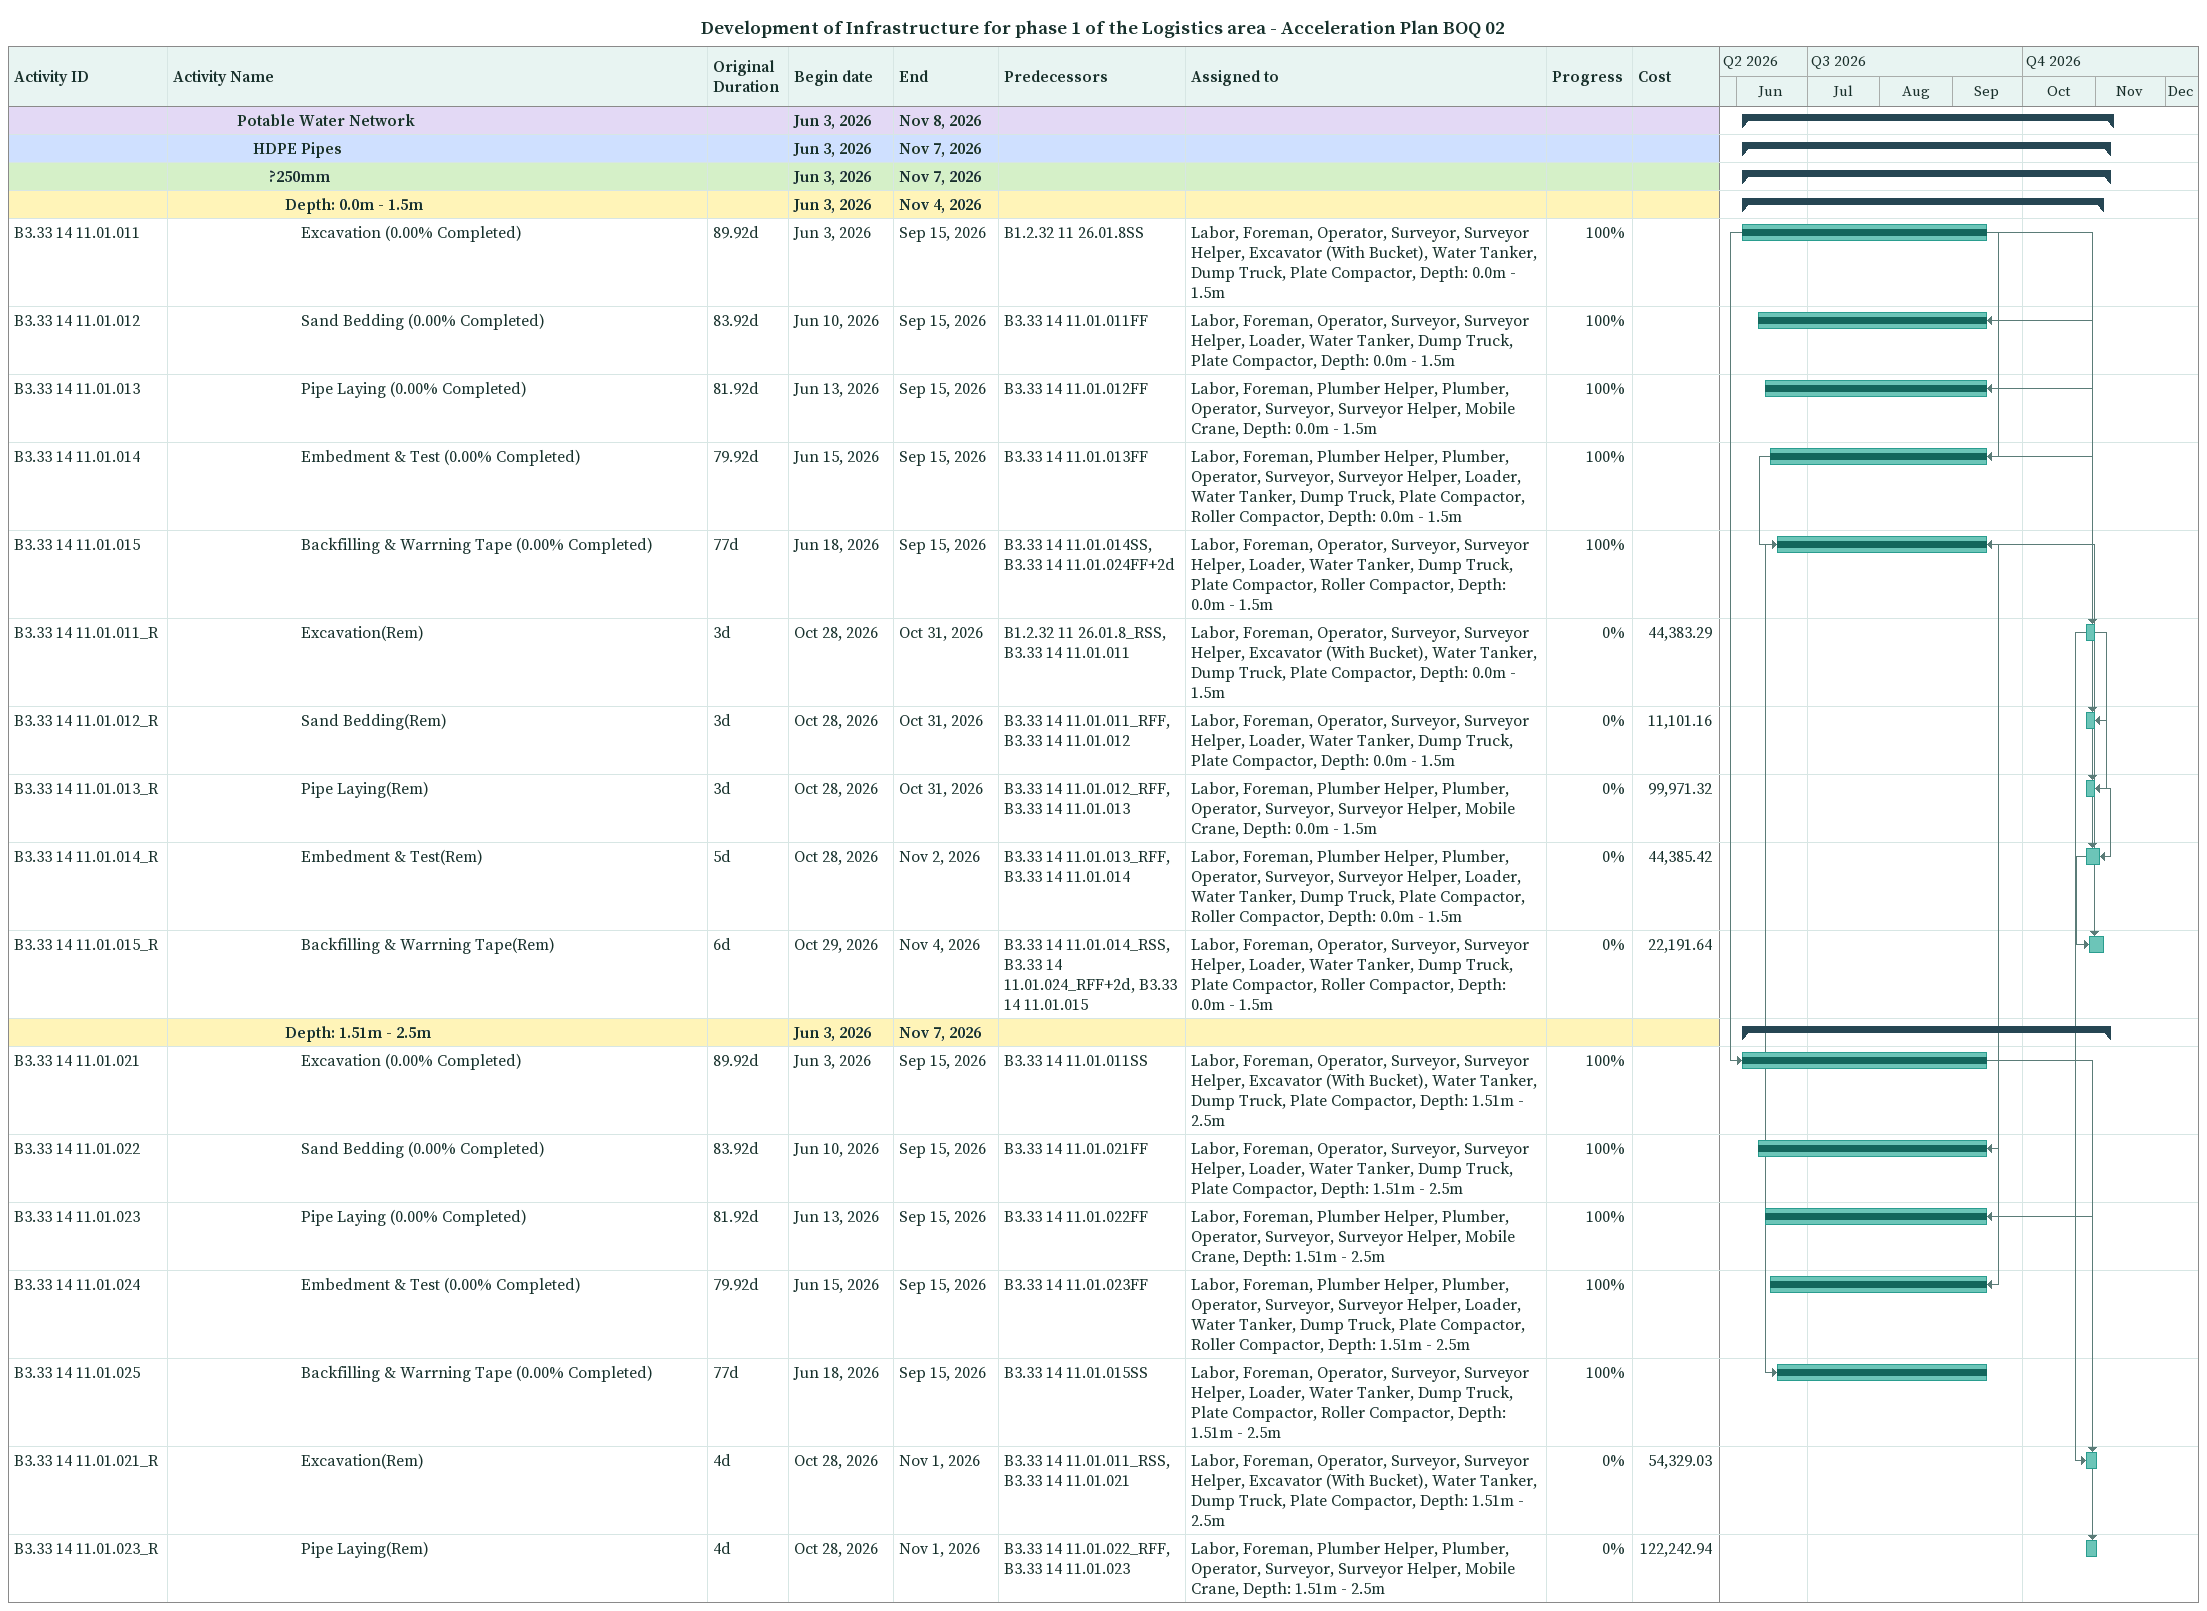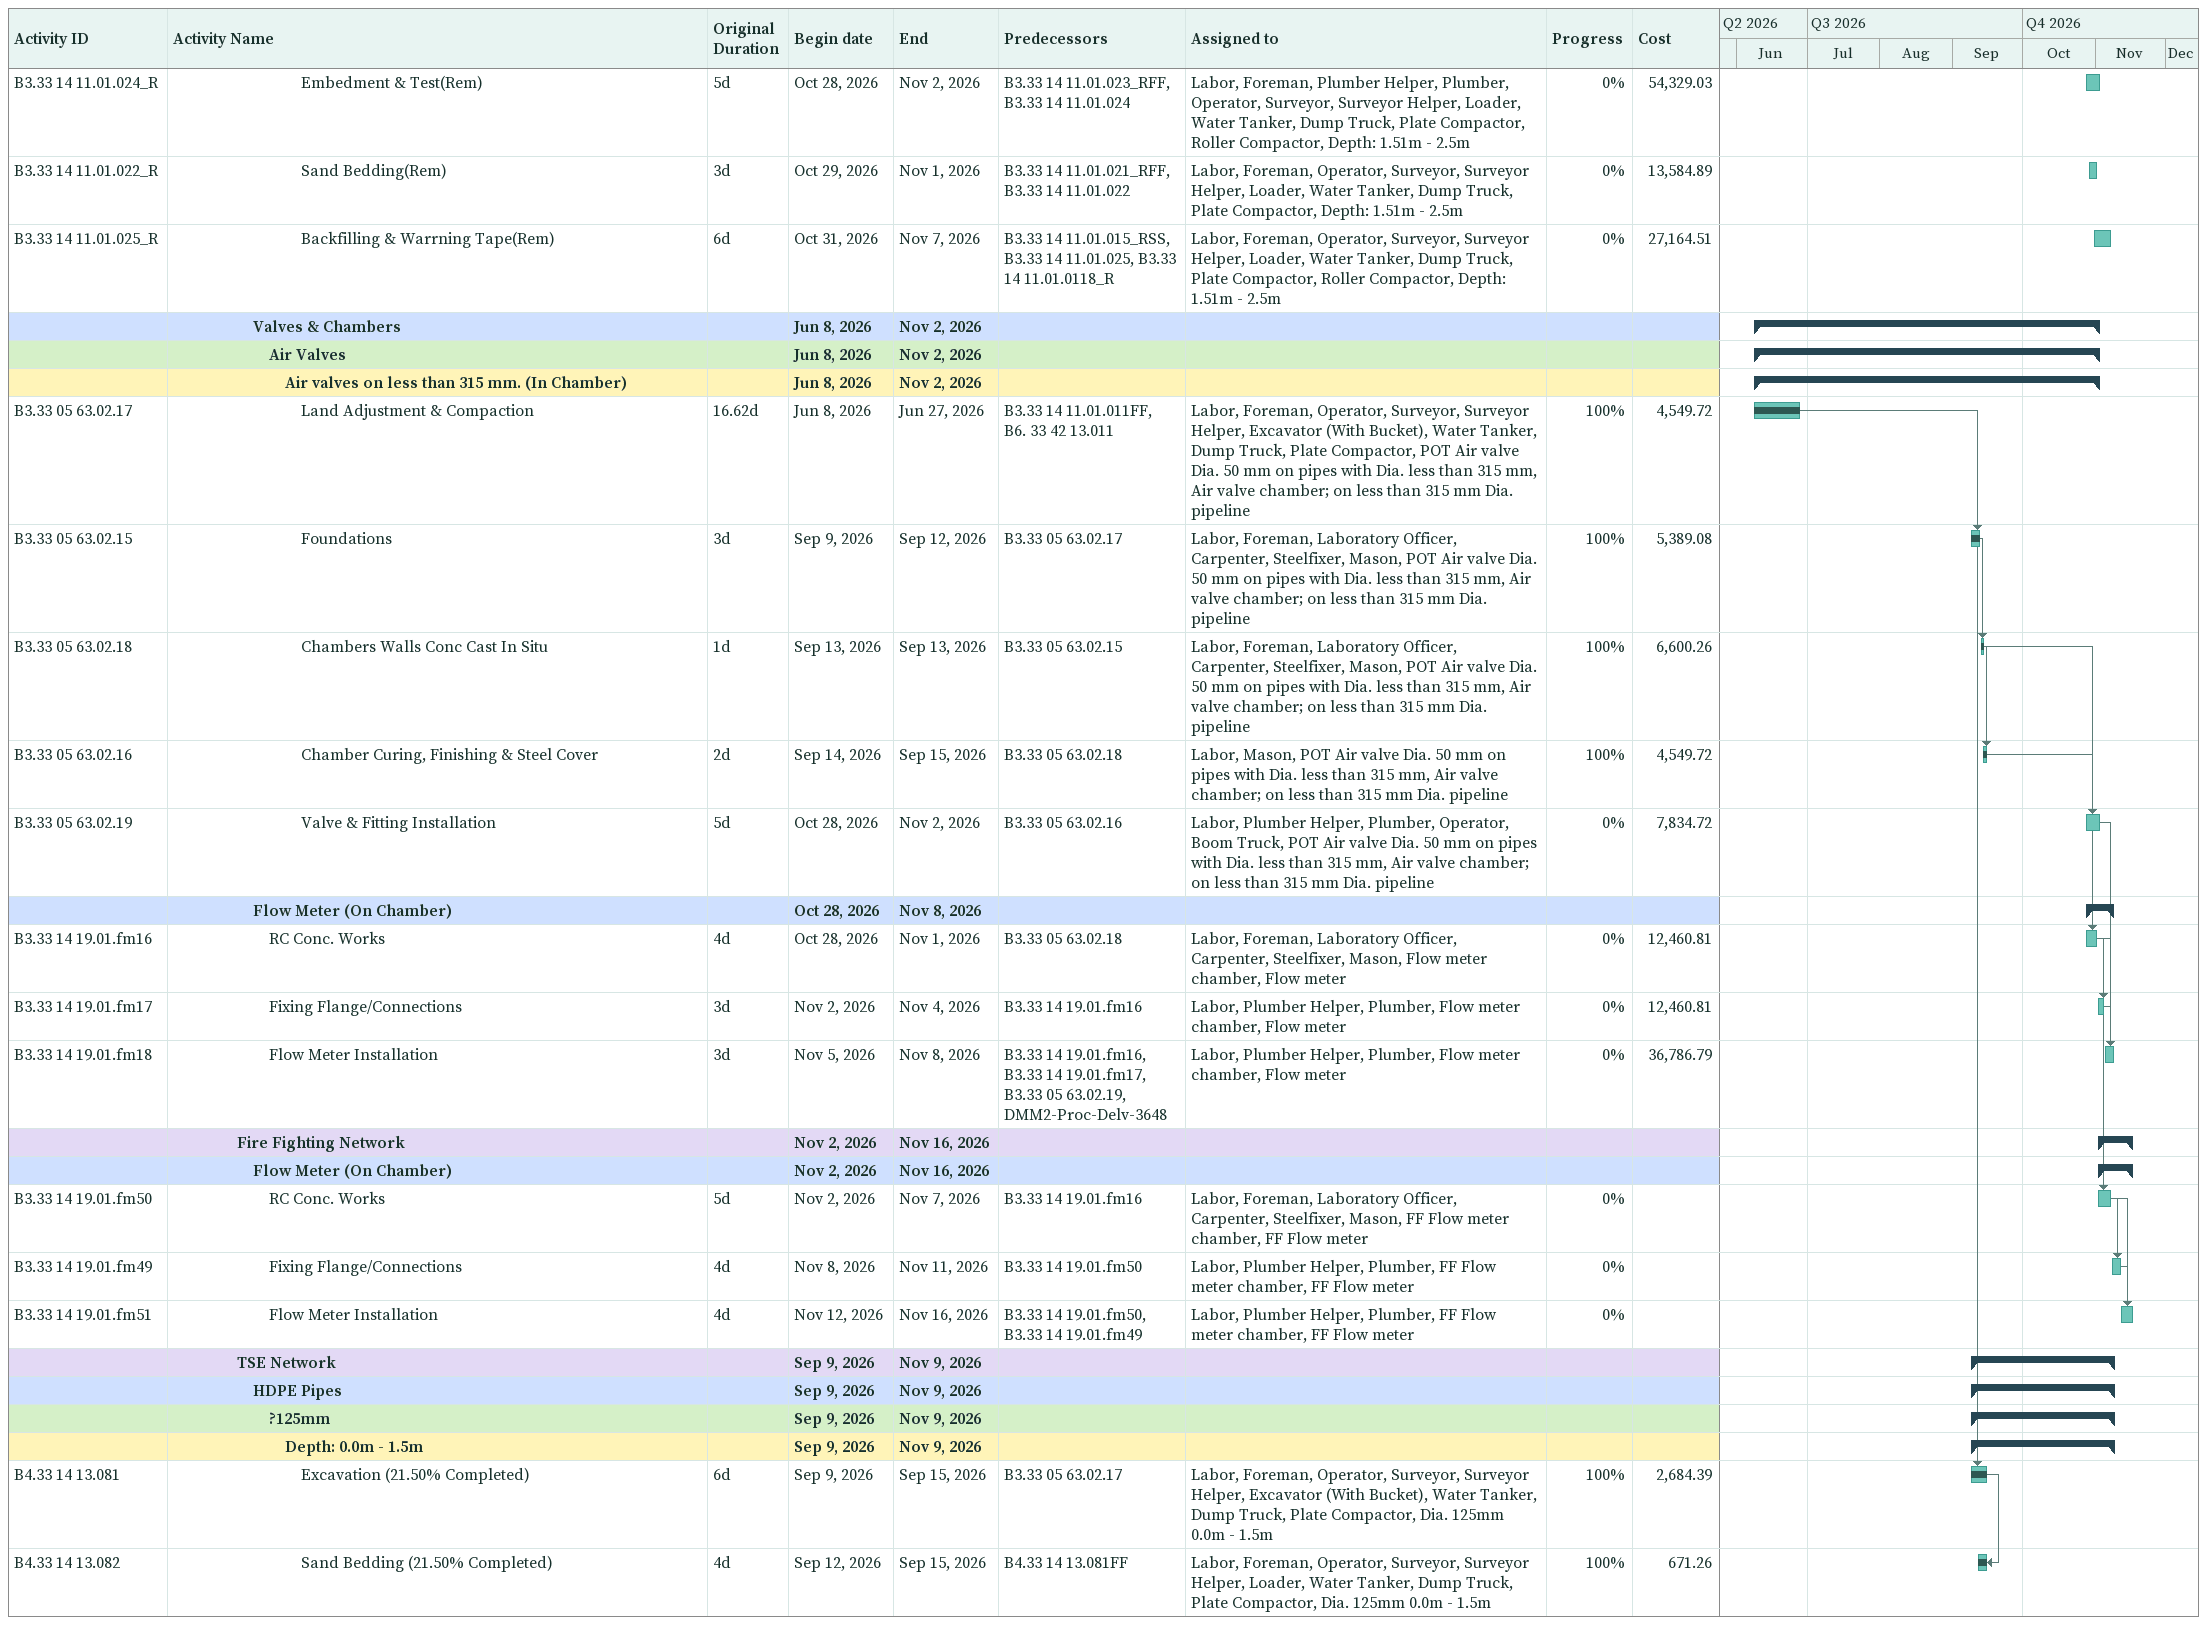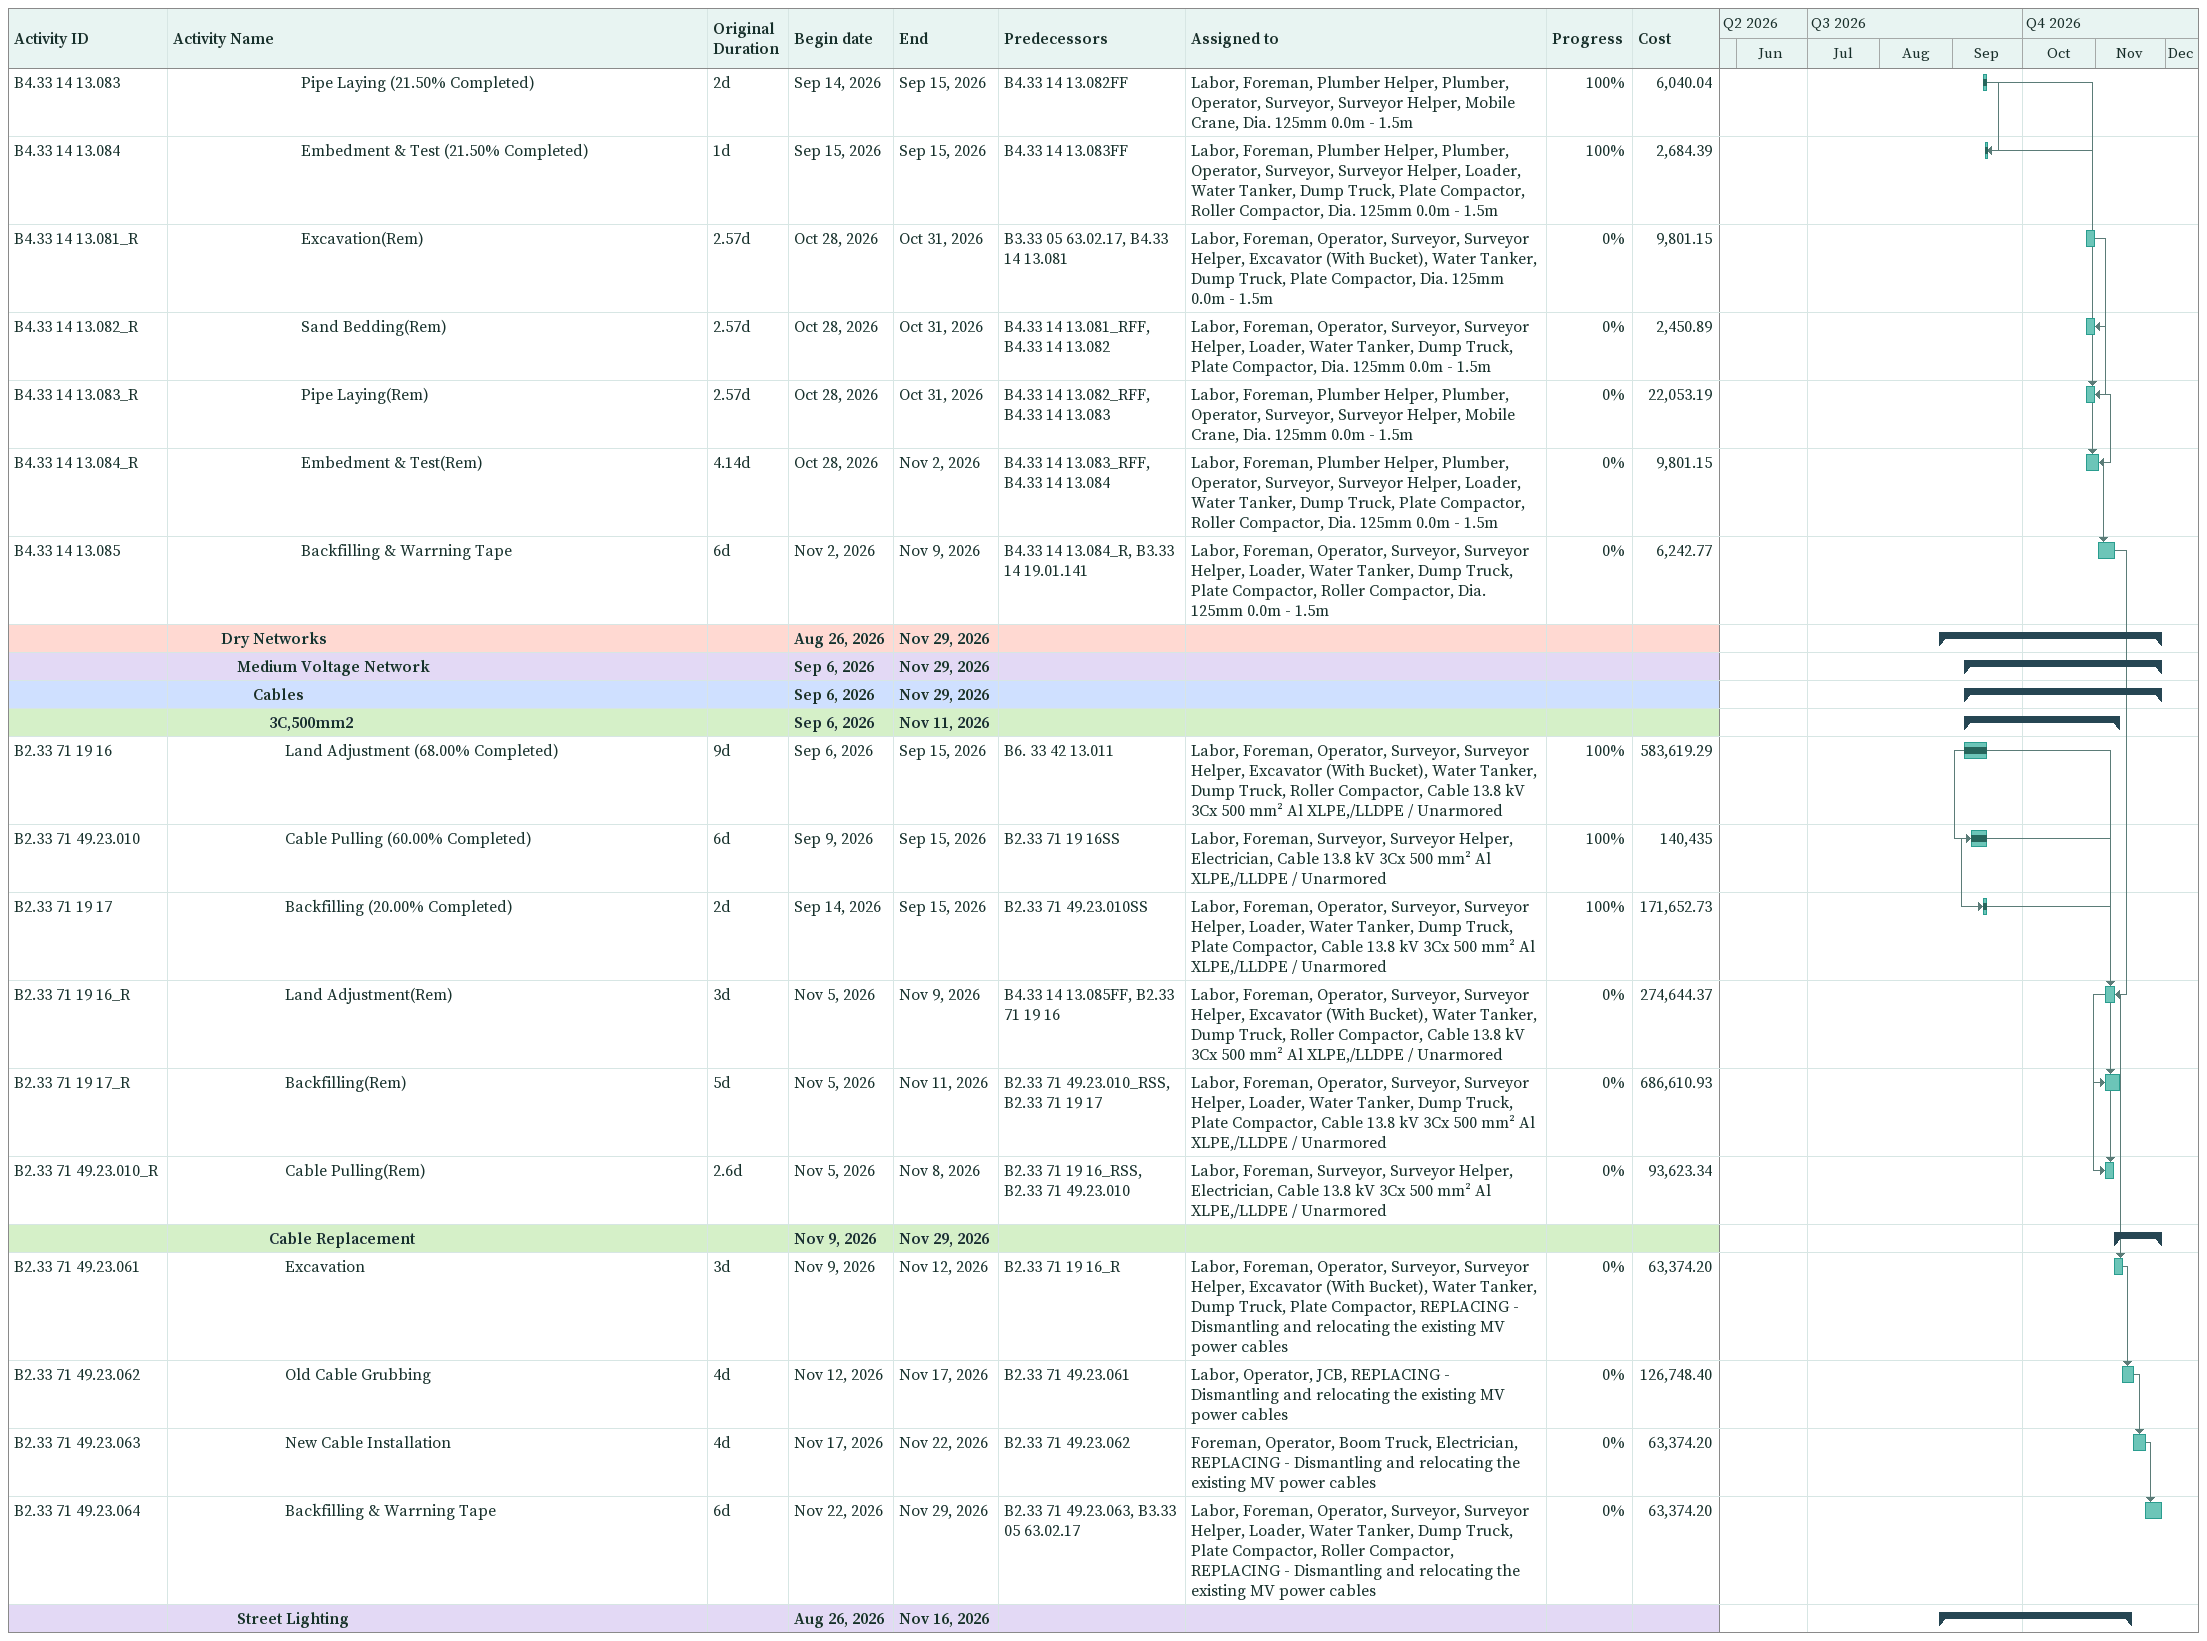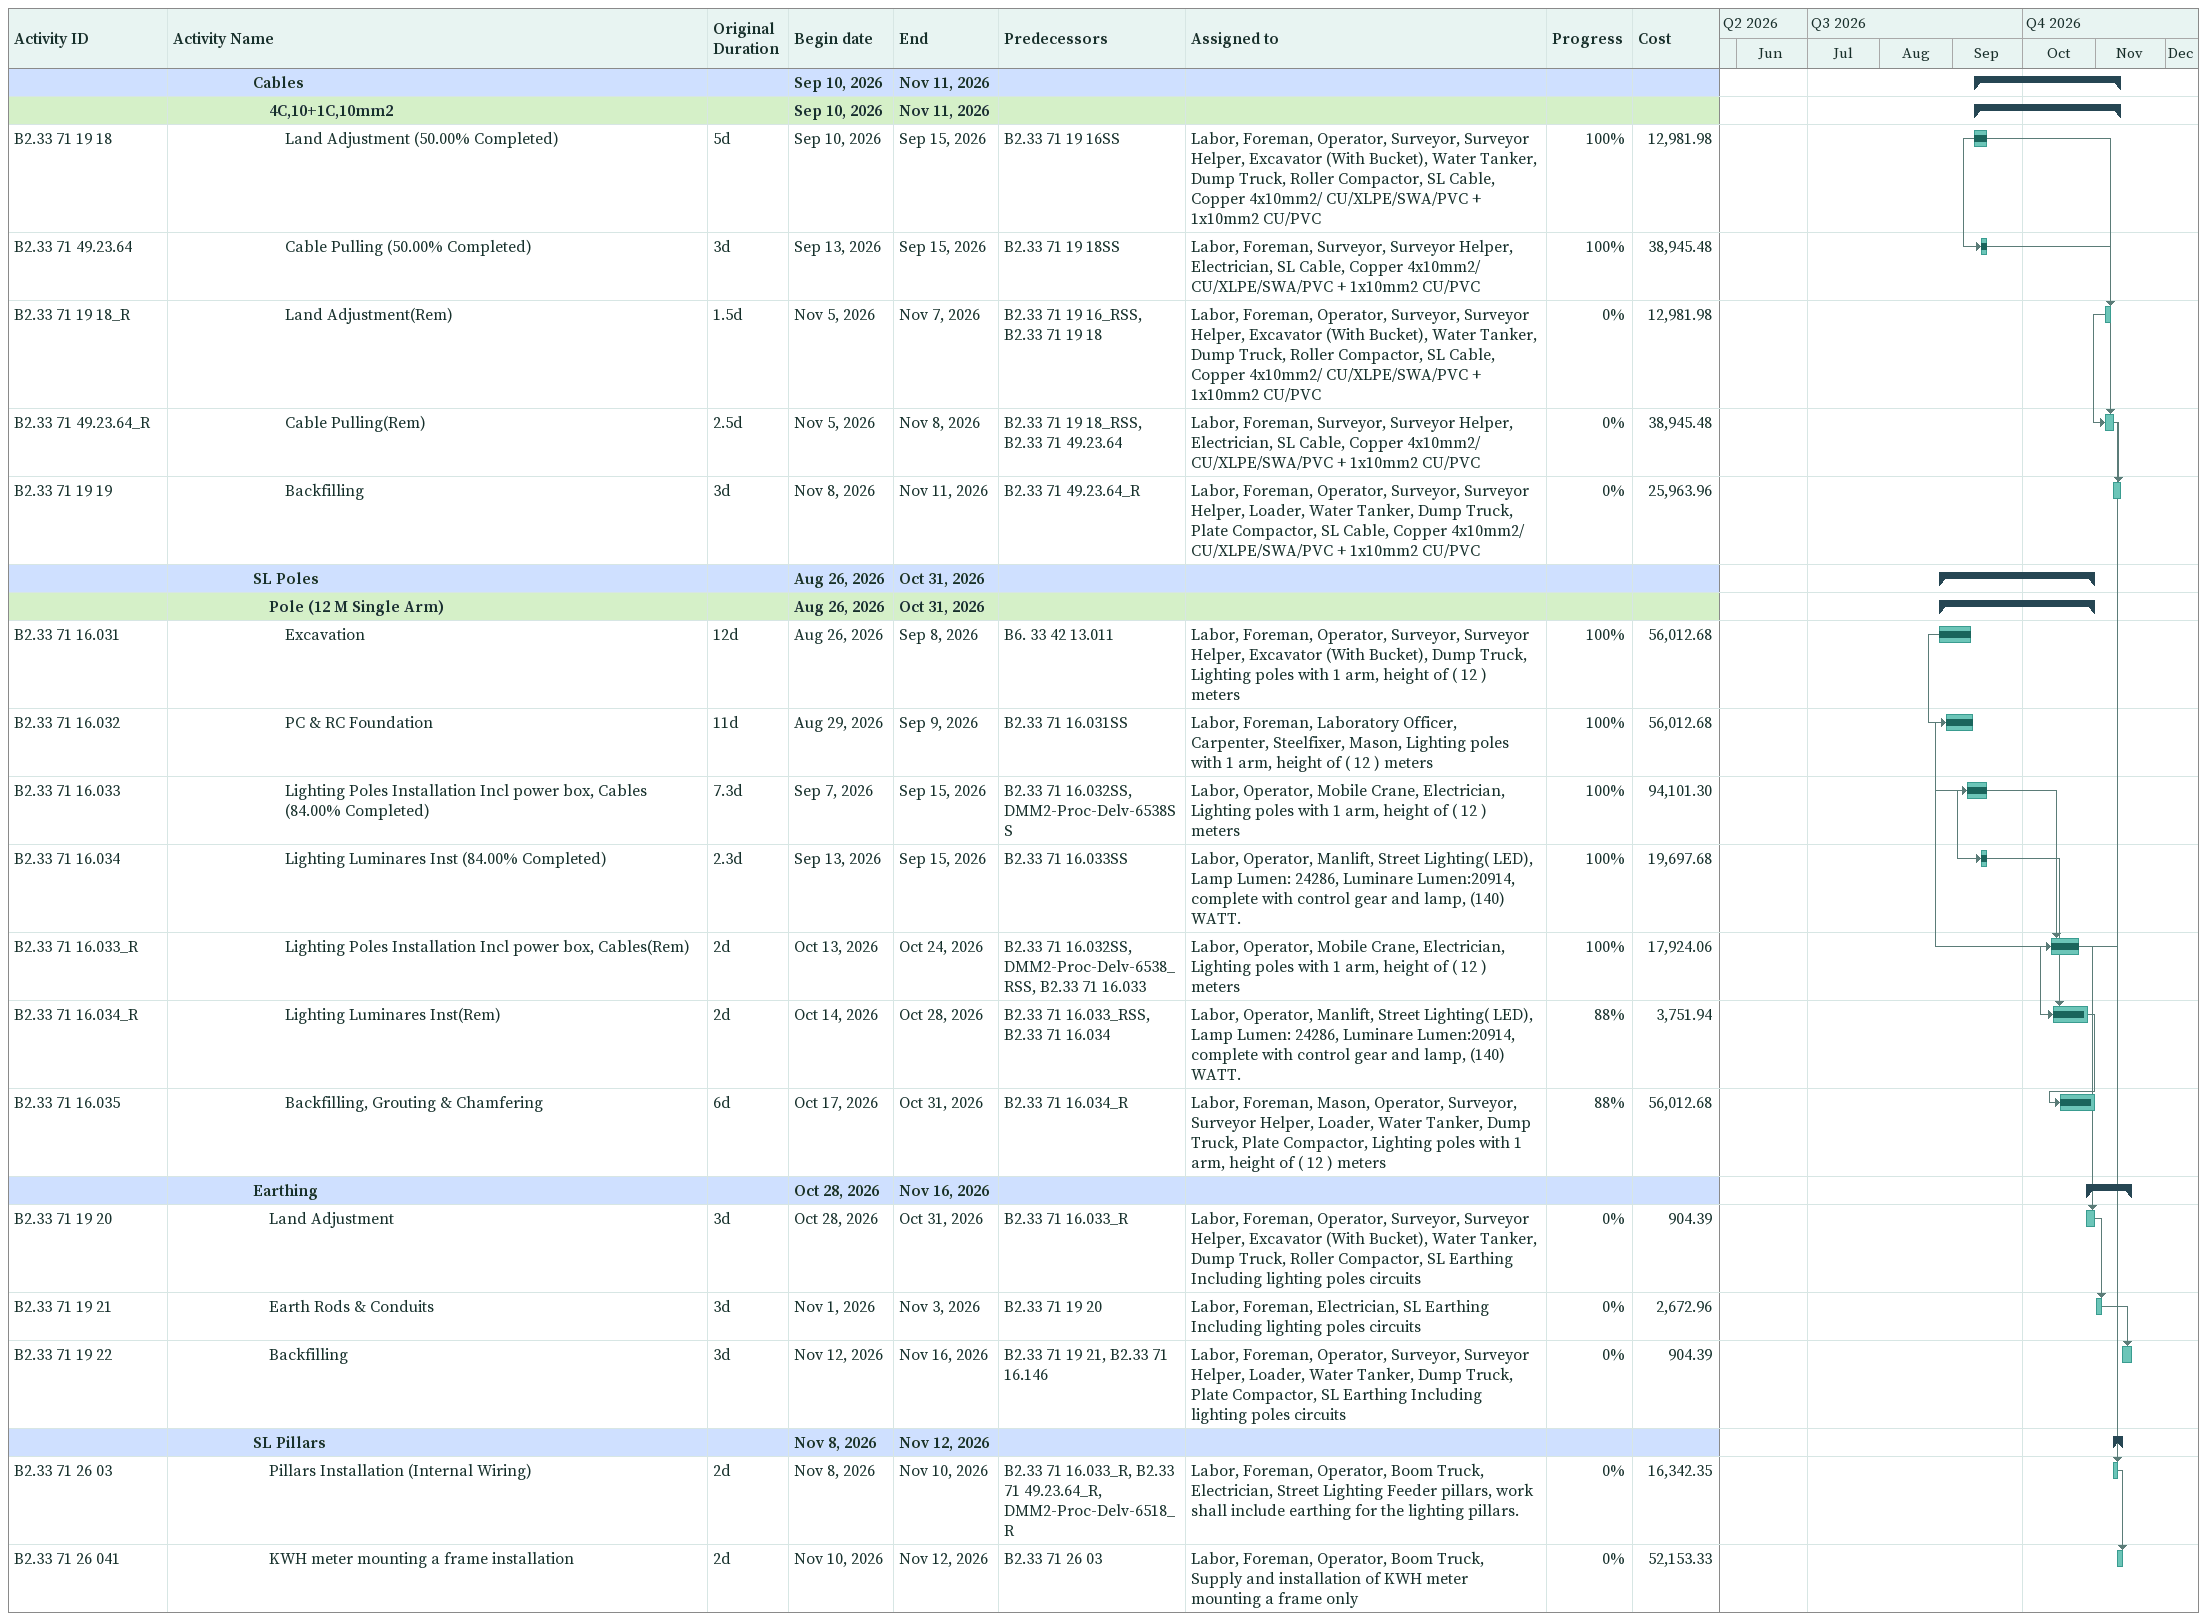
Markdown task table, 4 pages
Development of Infrastructure for phase 1 of the Logistics area - Acceleration Plan BOQ 02

| ID | Level | Task | Original duration | Start | Finish | Predecessors | Resources | % complete | Cost |
|---|---|---|---|---|---|---|---|---|---|
|  | 5 | **Potable Water Network** |  | 2026-06-03 | 2026-11-08 |  |  |  |  |
|  | 6 | **HDPE Pipes** |  | 2026-06-03 | 2026-11-07 |  |  |  |  |
|  | 7 | **?250mm** |  | 2026-06-03 | 2026-11-07 |  |  |  |  |
|  | 8 | **Depth: 0.0m - 1.5m** |  | 2026-06-03 | 2026-11-04 |  |  |  |  |
| B3.33 14 11.01.011 | 9 | Excavation (0.00% Completed) | 89.92d | 2026-06-03 | 2026-09-15 | B1.2.32 11 26.01.8SS | Labor, Foreman, Operator, Surveyor, Surveyor Helper, Excavator (With Bucket), Water Tanker, Dump Truck, Plate Compactor, Depth: 0.0m - 1.5m | 100 |  |
| B3.33 14 11.01.012 | 9 | Sand Bedding (0.00% Completed) | 83.92d | 2026-06-10 | 2026-09-15 | B3.33 14 11.01.011FF | Labor, Foreman, Operator, Surveyor, Surveyor Helper, Loader, Water Tanker, Dump Truck, Plate Compactor, Depth: 0.0m - 1.5m | 100 |  |
| B3.33 14 11.01.013 | 9 | Pipe Laying (0.00% Completed) | 81.92d | 2026-06-13 | 2026-09-15 | B3.33 14 11.01.012FF | Labor, Foreman, Plumber Helper, Plumber, Operator, Surveyor, Surveyor Helper, Mobile Crane, Depth: 0.0m - 1.5m | 100 |  |
| B3.33 14 11.01.014 | 9 | Embedment & Test (0.00% Completed) | 79.92d | 2026-06-15 | 2026-09-15 | B3.33 14 11.01.013FF | Labor, Foreman, Plumber Helper, Plumber, Operator, Surveyor, Surveyor Helper, Loader, Water Tanker, Dump Truck, Plate Compactor, Roller Compactor, Depth: 0.0m - 1.5m | 100 |  |
| B3.33 14 11.01.015 | 9 | Backfilling & Warrning Tape (0.00% Completed) | 77d | 2026-06-18 | 2026-09-15 | B3.33 14 11.01.014SS, B3.33 14 11.01.024FF+2d | Labor, Foreman, Operator, Surveyor, Surveyor Helper, Loader, Water Tanker, Dump Truck, Plate Compactor, Roller Compactor, Depth: 0.0m - 1.5m | 100 |  |
| B3.33 14 11.01.011_R | 9 | Excavation(Rem) | 3d | 2026-10-28 | 2026-10-31 | B1.2.32 11 26.01.8_RSS, B3.33 14 11.01.011 | Labor, Foreman, Operator, Surveyor, Surveyor Helper, Excavator (With Bucket), Water Tanker, Dump Truck, Plate Compactor, Depth: 0.0m - 1.5m | 0 | 44383.29 |
| B3.33 14 11.01.012_R | 9 | Sand Bedding(Rem) | 3d | 2026-10-28 | 2026-10-31 | B3.33 14 11.01.011_RFF, B3.33 14 11.01.012 | Labor, Foreman, Operator, Surveyor, Surveyor Helper, Loader, Water Tanker, Dump Truck, Plate Compactor, Depth: 0.0m - 1.5m | 0 | 11101.16 |
| B3.33 14 11.01.013_R | 9 | Pipe Laying(Rem) | 3d | 2026-10-28 | 2026-10-31 | B3.33 14 11.01.012_RFF, B3.33 14 11.01.013 | Labor, Foreman, Plumber Helper, Plumber, Operator, Surveyor, Surveyor Helper, Mobile Crane, Depth: 0.0m - 1.5m | 0 | 99971.32 |
| B3.33 14 11.01.014_R | 9 | Embedment & Test(Rem) | 5d | 2026-10-28 | 2026-11-02 | B3.33 14 11.01.013_RFF, B3.33 14 11.01.014 | Labor, Foreman, Plumber Helper, Plumber, Operator, Surveyor, Surveyor Helper, Loader, Water Tanker, Dump Truck, Plate Compactor, Roller Compactor, Depth: 0.0m - 1.5m | 0 | 44385.42 |
| B3.33 14 11.01.015_R | 9 | Backfilling & Warrning Tape(Rem) | 6d | 2026-10-29 | 2026-11-04 | B3.33 14 11.01.014_RSS, B3.33 14 11.01.024_RFF+2d, B3.33 14 11.01.015 | Labor, Foreman, Operator, Surveyor, Surveyor Helper, Loader, Water Tanker, Dump Truck, Plate Compactor, Roller Compactor, Depth: 0.0m - 1.5m | 0 | 22191.64 |
|  | 8 | **Depth: 1.51m - 2.5m** |  | 2026-06-03 | 2026-11-07 |  |  |  |  |
| B3.33 14 11.01.021 | 9 | Excavation (0.00% Completed) | 89.92d | 2026-06-03 | 2026-09-15 | B3.33 14 11.01.011SS | Labor, Foreman, Operator, Surveyor, Surveyor Helper, Excavator (With Bucket), Water Tanker, Dump Truck, Plate Compactor, Depth: 1.51m - 2.5m | 100 |  |
| B3.33 14 11.01.022 | 9 | Sand Bedding (0.00% Completed) | 83.92d | 2026-06-10 | 2026-09-15 | B3.33 14 11.01.021FF | Labor, Foreman, Operator, Surveyor, Surveyor Helper, Loader, Water Tanker, Dump Truck, Plate Compactor, Depth: 1.51m - 2.5m | 100 |  |
| B3.33 14 11.01.023 | 9 | Pipe Laying (0.00% Completed) | 81.92d | 2026-06-13 | 2026-09-15 | B3.33 14 11.01.022FF | Labor, Foreman, Plumber Helper, Plumber, Operator, Surveyor, Surveyor Helper, Mobile Crane, Depth: 1.51m - 2.5m | 100 |  |
| B3.33 14 11.01.024 | 9 | Embedment & Test (0.00% Completed) | 79.92d | 2026-06-15 | 2026-09-15 | B3.33 14 11.01.023FF | Labor, Foreman, Plumber Helper, Plumber, Operator, Surveyor, Surveyor Helper, Loader, Water Tanker, Dump Truck, Plate Compactor, Roller Compactor, Depth: 1.51m - 2.5m | 100 |  |
| B3.33 14 11.01.025 | 9 | Backfilling & Warrning Tape (0.00% Completed) | 77d | 2026-06-18 | 2026-09-15 | B3.33 14 11.01.015SS | Labor, Foreman, Operator, Surveyor, Surveyor Helper, Loader, Water Tanker, Dump Truck, Plate Compactor, Roller Compactor, Depth: 1.51m - 2.5m | 100 |  |
| B3.33 14 11.01.021_R | 9 | Excavation(Rem) | 4d | 2026-10-28 | 2026-11-01 | B3.33 14 11.01.011_RSS, B3.33 14 11.01.021 | Labor, Foreman, Operator, Surveyor, Surveyor Helper, Excavator (With Bucket), Water Tanker, Dump Truck, Plate Compactor, Depth: 1.51m - 2.5m | 0 | 54329.03 |
| B3.33 14 11.01.023_R | 9 | Pipe Laying(Rem) | 4d | 2026-10-28 | 2026-11-01 | B3.33 14 11.01.022_RFF, B3.33 14 11.01.023 | Labor, Foreman, Plumber Helper, Plumber, Operator, Surveyor, Surveyor Helper, Mobile Crane, Depth: 1.51m - 2.5m | 0 | 122242.94 |
| B3.33 14 11.01.024_R | 9 | Embedment & Test(Rem) | 5d | 2026-10-28 | 2026-11-02 | B3.33 14 11.01.023_RFF, B3.33 14 11.01.024 | Labor, Foreman, Plumber Helper, Plumber, Operator, Surveyor, Surveyor Helper, Loader, Water Tanker, Dump Truck, Plate Compactor, Roller Compactor, Depth: 1.51m - 2.5m | 0 | 54329.03 |
| B3.33 14 11.01.022_R | 9 | Sand Bedding(Rem) | 3d | 2026-10-29 | 2026-11-01 | B3.33 14 11.01.021_RFF, B3.33 14 11.01.022 | Labor, Foreman, Operator, Surveyor, Surveyor Helper, Loader, Water Tanker, Dump Truck, Plate Compactor, Depth: 1.51m - 2.5m | 0 | 13584.89 |
| B3.33 14 11.01.025_R | 9 | Backfilling & Warrning Tape(Rem) | 6d | 2026-10-31 | 2026-11-07 | B3.33 14 11.01.015_RSS, B3.33 14 11.01.025, B3.33 14 11.01.0118_R | Labor, Foreman, Operator, Surveyor, Surveyor Helper, Loader, Water Tanker, Dump Truck, Plate Compactor, Roller Compactor, Depth: 1.51m - 2.5m | 0 | 27164.51 |
|  | 6 | **Valves & Chambers** |  | 2026-06-08 | 2026-11-02 |  |  |  |  |
|  | 7 | **Air Valves** |  | 2026-06-08 | 2026-11-02 |  |  |  |  |
|  | 8 | **Air valves on less than 315 mm. (In Chamber)** |  | 2026-06-08 | 2026-11-02 |  |  |  |  |
| B3.33 05 63.02.17 | 9 | Land Adjustment & Compaction | 16.62d | 2026-06-08 | 2026-06-27 | B3.33 14 11.01.011FF, B6. 33 42 13.011 | Labor, Foreman, Operator, Surveyor, Surveyor Helper, Excavator (With Bucket), Water Tanker, Dump Truck, Plate Compactor, POT Air valve Dia. 50 mm on pipes with Dia. less than 315 mm, Air valve chamber; on less than 315 mm Dia. pipeline | 100 | 4549.72 |
| B3.33 05 63.02.15 | 9 | Foundations | 3d | 2026-09-09 | 2026-09-12 | B3.33 05 63.02.17 | Labor, Foreman, Laboratory Officer, Carpenter, Steelfixer, Mason, POT Air valve Dia. 50 mm on pipes with Dia. less than 315 mm, Air valve chamber; on less than 315 mm Dia. pipeline | 100 | 5389.08 |
| B3.33 05 63.02.18 | 9 | Chambers Walls Conc Cast In Situ | 1d | 2026-09-13 | 2026-09-13 | B3.33 05 63.02.15 | Labor, Foreman, Laboratory Officer, Carpenter, Steelfixer, Mason, POT Air valve Dia. 50 mm on pipes with Dia. less than 315 mm, Air valve chamber; on less than 315 mm Dia. pipeline | 100 | 6600.26 |
| B3.33 05 63.02.16 | 9 | Chamber Curing, Finishing & Steel Cover | 2d | 2026-09-14 | 2026-09-15 | B3.33 05 63.02.18 | Labor, Mason, POT Air valve Dia. 50 mm on pipes with Dia. less than 315 mm, Air valve chamber; on less than 315 mm Dia. pipeline | 100 | 4549.72 |
| B3.33 05 63.02.19 | 9 | Valve & Fitting Installation | 5d | 2026-10-28 | 2026-11-02 | B3.33 05 63.02.16 | Labor, Plumber Helper, Plumber, Operator, Boom Truck, POT Air valve Dia. 50 mm on pipes with Dia. less than 315 mm, Air valve chamber; on less than 315 mm Dia. pipeline | 0 | 7834.72 |
|  | 6 | **Flow Meter (On Chamber)** |  | 2026-10-28 | 2026-11-08 |  |  |  |  |
| B3.33 14 19.01.fm16 | 7 | RC Conc. Works | 4d | 2026-10-28 | 2026-11-01 | B3.33 05 63.02.18 | Labor, Foreman, Laboratory Officer, Carpenter, Steelfixer, Mason, Flow meter chamber, Flow meter | 0 | 12460.81 |
| B3.33 14 19.01.fm17 | 7 | Fixing Flange/Connections | 3d | 2026-11-02 | 2026-11-04 | B3.33 14 19.01.fm16 | Labor, Plumber Helper, Plumber, Flow meter chamber, Flow meter | 0 | 12460.81 |
| B3.33 14 19.01.fm18 | 7 | Flow Meter Installation | 3d | 2026-11-05 | 2026-11-08 | B3.33 14 19.01.fm16, B3.33 14 19.01.fm17, B3.33 05 63.02.19, DMM2-Proc-Delv-3648 | Labor, Plumber Helper, Plumber, Flow meter chamber, Flow meter | 0 | 36786.79 |
|  | 5 | **Fire Fighting Network** |  | 2026-11-02 | 2026-11-16 |  |  |  |  |
|  | 6 | **Flow Meter (On Chamber)** |  | 2026-11-02 | 2026-11-16 |  |  |  |  |
| B3.33 14 19.01.fm50 | 7 | RC Conc. Works | 5d | 2026-11-02 | 2026-11-07 | B3.33 14 19.01.fm16 | Labor, Foreman, Laboratory Officer, Carpenter, Steelfixer, Mason, FF Flow meter chamber, FF Flow meter | 0 |  |
| B3.33 14 19.01.fm49 | 7 | Fixing Flange/Connections | 4d | 2026-11-08 | 2026-11-11 | B3.33 14 19.01.fm50 | Labor, Plumber Helper, Plumber, FF Flow meter chamber, FF Flow meter | 0 |  |
| B3.33 14 19.01.fm51 | 7 | Flow Meter Installation | 4d | 2026-11-12 | 2026-11-16 | B3.33 14 19.01.fm50, B3.33 14 19.01.fm49 | Labor, Plumber Helper, Plumber, FF Flow meter chamber, FF Flow meter | 0 |  |
|  | 5 | **TSE Network** |  | 2026-09-09 | 2026-11-09 |  |  |  |  |
|  | 6 | **HDPE Pipes** |  | 2026-09-09 | 2026-11-09 |  |  |  |  |
|  | 7 | **?125mm** |  | 2026-09-09 | 2026-11-09 |  |  |  |  |
|  | 8 | **Depth: 0.0m - 1.5m** |  | 2026-09-09 | 2026-11-09 |  |  |  |  |
| B4.33 14 13.081 | 9 | Excavation (21.50% Completed) | 6d | 2026-09-09 | 2026-09-15 | B3.33 05 63.02.17 | Labor, Foreman, Operator, Surveyor, Surveyor Helper, Excavator (With Bucket), Water Tanker, Dump Truck, Plate Compactor, Dia. 125mm 0.0m - 1.5m | 100 | 2684.39 |
| B4.33 14 13.082 | 9 | Sand Bedding (21.50% Completed) | 4d | 2026-09-12 | 2026-09-15 | B4.33 14 13.081FF | Labor, Foreman, Operator, Surveyor, Surveyor Helper, Loader, Water Tanker, Dump Truck, Plate Compactor, Dia. 125mm 0.0m - 1.5m | 100 | 671.26 |
| B4.33 14 13.083 | 9 | Pipe Laying (21.50% Completed) | 2d | 2026-09-14 | 2026-09-15 | B4.33 14 13.082FF | Labor, Foreman, Plumber Helper, Plumber, Operator, Surveyor, Surveyor Helper, Mobile Crane, Dia. 125mm 0.0m - 1.5m | 100 | 6040.04 |
| B4.33 14 13.084 | 9 | Embedment & Test (21.50% Completed) | 1d | 2026-09-15 | 2026-09-15 | B4.33 14 13.083FF | Labor, Foreman, Plumber Helper, Plumber, Operator, Surveyor, Surveyor Helper, Loader, Water Tanker, Dump Truck, Plate Compactor, Roller Compactor, Dia. 125mm 0.0m - 1.5m | 100 | 2684.39 |
| B4.33 14 13.081_R | 9 | Excavation(Rem) | 2.57d | 2026-10-28 | 2026-10-31 | B3.33 05 63.02.17, B4.33 14 13.081 | Labor, Foreman, Operator, Surveyor, Surveyor Helper, Excavator (With Bucket), Water Tanker, Dump Truck, Plate Compactor, Dia. 125mm 0.0m - 1.5m | 0 | 9801.15 |
| B4.33 14 13.082_R | 9 | Sand Bedding(Rem) | 2.57d | 2026-10-28 | 2026-10-31 | B4.33 14 13.081_RFF, B4.33 14 13.082 | Labor, Foreman, Operator, Surveyor, Surveyor Helper, Loader, Water Tanker, Dump Truck, Plate Compactor, Dia. 125mm 0.0m - 1.5m | 0 | 2450.89 |
| B4.33 14 13.083_R | 9 | Pipe Laying(Rem) | 2.57d | 2026-10-28 | 2026-10-31 | B4.33 14 13.082_RFF, B4.33 14 13.083 | Labor, Foreman, Plumber Helper, Plumber, Operator, Surveyor, Surveyor Helper, Mobile Crane, Dia. 125mm 0.0m - 1.5m | 0 | 22053.19 |
| B4.33 14 13.084_R | 9 | Embedment & Test(Rem) | 4.14d | 2026-10-28 | 2026-11-02 | B4.33 14 13.083_RFF, B4.33 14 13.084 | Labor, Foreman, Plumber Helper, Plumber, Operator, Surveyor, Surveyor Helper, Loader, Water Tanker, Dump Truck, Plate Compactor, Roller Compactor, Dia. 125mm 0.0m - 1.5m | 0 | 9801.15 |
| B4.33 14 13.085 | 9 | Backfilling & Warrning Tape | 6d | 2026-11-02 | 2026-11-09 | B4.33 14 13.084_R, B3.33 14 19.01.141 | Labor, Foreman, Operator, Surveyor, Surveyor Helper, Loader, Water Tanker, Dump Truck, Plate Compactor, Roller Compactor, Dia. 125mm 0.0m - 1.5m | 0 | 6242.77 |
|  | 4 | **Dry Networks** |  | 2026-08-26 | 2026-11-29 |  |  |  |  |
|  | 5 | **Medium Voltage Network** |  | 2026-09-06 | 2026-11-29 |  |  |  |  |
|  | 6 | **Cables** |  | 2026-09-06 | 2026-11-29 |  |  |  |  |
|  | 7 | **3C,500mm2** |  | 2026-09-06 | 2026-11-11 |  |  |  |  |
| B2.33 71 19 16 | 8 | Land Adjustment (68.00% Completed) | 9d | 2026-09-06 | 2026-09-15 | B6. 33 42 13.011 | Labor, Foreman, Operator, Surveyor, Surveyor Helper, Excavator (With Bucket), Water Tanker, Dump Truck, Roller Compactor, Cable 13.8 kV 3Cx 500 mm² Al XLPE,/LLDPE / Unarmored | 100 | 583619.29 |
| B2.33 71 49.23.010 | 8 | Cable Pulling (60.00% Completed) | 6d | 2026-09-09 | 2026-09-15 | B2.33 71 19 16SS | Labor, Foreman, Surveyor, Surveyor Helper, Electrician, Cable 13.8 kV 3Cx 500 mm² Al XLPE,/LLDPE / Unarmored | 100 | 140435 |
| B2.33 71 19 17 | 8 | Backfilling (20.00% Completed) | 2d | 2026-09-14 | 2026-09-15 | B2.33 71 49.23.010SS | Labor, Foreman, Operator, Surveyor, Surveyor Helper, Loader, Water Tanker, Dump Truck, Plate Compactor, Cable 13.8 kV 3Cx 500 mm² Al XLPE,/LLDPE / Unarmored | 100 | 171652.73 |
| B2.33 71 19 16_R | 8 | Land Adjustment(Rem) | 3d | 2026-11-05 | 2026-11-09 | B4.33 14 13.085FF, B2.33 71 19 16 | Labor, Foreman, Operator, Surveyor, Surveyor Helper, Excavator (With Bucket), Water Tanker, Dump Truck, Roller Compactor, Cable 13.8 kV 3Cx 500 mm² Al XLPE,/LLDPE / Unarmored | 0 | 274644.37 |
| B2.33 71 19 17_R | 8 | Backfilling(Rem) | 5d | 2026-11-05 | 2026-11-11 | B2.33 71 49.23.010_RSS, B2.33 71 19 17 | Labor, Foreman, Operator, Surveyor, Surveyor Helper, Loader, Water Tanker, Dump Truck, Plate Compactor, Cable 13.8 kV 3Cx 500 mm² Al XLPE,/LLDPE / Unarmored | 0 | 686610.93 |
| B2.33 71 49.23.010_R | 8 | Cable Pulling(Rem) | 2.6d | 2026-11-05 | 2026-11-08 | B2.33 71 19 16_RSS, B2.33 71 49.23.010 | Labor, Foreman, Surveyor, Surveyor Helper, Electrician, Cable 13.8 kV 3Cx 500 mm² Al XLPE,/LLDPE / Unarmored | 0 | 93623.34 |
|  | 7 | **Cable Replacement** |  | 2026-11-09 | 2026-11-29 |  |  |  |  |
| B2.33 71 49.23.061 | 8 | Excavation | 3d | 2026-11-09 | 2026-11-12 | B2.33 71 19 16_R | Labor, Foreman, Operator, Surveyor, Surveyor Helper, Excavator (With Bucket), Water Tanker, Dump Truck, Plate Compactor, REPLACING - Dismantling and relocating the existing MV power cables | 0 | 63374.20 |
| B2.33 71 49.23.062 | 8 | Old Cable Grubbing | 4d | 2026-11-12 | 2026-11-17 | B2.33 71 49.23.061 | Labor, Operator, JCB, REPLACING - Dismantling and relocating the existing MV power cables | 0 | 126748.40 |
| B2.33 71 49.23.063 | 8 | New Cable Installation | 4d | 2026-11-17 | 2026-11-22 | B2.33 71 49.23.062 | Foreman, Operator, Boom Truck, Electrician, REPLACING - Dismantling and relocating the existing MV power cables | 0 | 63374.20 |
| B2.33 71 49.23.064 | 8 | Backfilling & Warrning Tape | 6d | 2026-11-22 | 2026-11-29 | B2.33 71 49.23.063, B3.33 05 63.02.17 | Labor, Foreman, Operator, Surveyor, Surveyor Helper, Loader, Water Tanker, Dump Truck, Plate Compactor, Roller Compactor, REPLACING - Dismantling and relocating the existing MV power cables | 0 | 63374.20 |
|  | 5 | **Street Lighting** |  | 2026-08-26 | 2026-11-16 |  |  |  |  |
|  | 6 | **Cables** |  | 2026-09-10 | 2026-11-11 |  |  |  |  |
|  | 7 | **4C,10+1C,10mm2** |  | 2026-09-10 | 2026-11-11 |  |  |  |  |
| B2.33 71 19 18 | 8 | Land Adjustment (50.00% Completed) | 5d | 2026-09-10 | 2026-09-15 | B2.33 71 19 16SS | Labor, Foreman, Operator, Surveyor, Surveyor Helper, Excavator (With Bucket), Water Tanker, Dump Truck, Roller Compactor, SL Cable, Copper 4x10mm2/ CU/XLPE/SWA/PVC + 1x10mm2 CU/PVC | 100 | 12981.98 |
| B2.33 71 49.23.64 | 8 | Cable Pulling (50.00% Completed) | 3d | 2026-09-13 | 2026-09-15 | B2.33 71 19 18SS | Labor, Foreman, Surveyor, Surveyor Helper, Electrician, SL Cable, Copper 4x10mm2/ CU/XLPE/SWA/PVC + 1x10mm2 CU/PVC | 100 | 38945.48 |
| B2.33 71 19 18_R | 8 | Land Adjustment(Rem) | 1.5d | 2026-11-05 | 2026-11-07 | B2.33 71 19 16_RSS, B2.33 71 19 18 | Labor, Foreman, Operator, Surveyor, Surveyor Helper, Excavator (With Bucket), Water Tanker, Dump Truck, Roller Compactor, SL Cable, Copper 4x10mm2/ CU/XLPE/SWA/PVC + 1x10mm2 CU/PVC | 0 | 12981.98 |
| B2.33 71 49.23.64_R | 8 | Cable Pulling(Rem) | 2.5d | 2026-11-05 | 2026-11-08 | B2.33 71 19 18_RSS, B2.33 71 49.23.64 | Labor, Foreman, Surveyor, Surveyor Helper, Electrician, SL Cable, Copper 4x10mm2/ CU/XLPE/SWA/PVC + 1x10mm2 CU/PVC | 0 | 38945.48 |
| B2.33 71 19 19 | 8 | Backfilling | 3d | 2026-11-08 | 2026-11-11 | B2.33 71 49.23.64_R | Labor, Foreman, Operator, Surveyor, Surveyor Helper, Loader, Water Tanker, Dump Truck, Plate Compactor, SL Cable, Copper 4x10mm2/ CU/XLPE/SWA/PVC + 1x10mm2 CU/PVC | 0 | 25963.96 |
|  | 6 | **SL Poles** |  | 2026-08-26 | 2026-10-31 |  |  |  |  |
|  | 7 | **Pole (12 M Single Arm)** |  | 2026-08-26 | 2026-10-31 |  |  |  |  |
| B2.33 71 16.031 | 8 | Excavation | 12d | 2026-08-26 | 2026-09-08 | B6. 33 42 13.011 | Labor, Foreman, Operator, Surveyor, Surveyor Helper, Excavator (With Bucket), Dump Truck, Lighting poles with 1 arm, height of ( 12 ) meters | 100 | 56012.68 |
| B2.33 71 16.032 | 8 | PC & RC Foundation | 11d | 2026-08-29 | 2026-09-09 | B2.33 71 16.031SS | Labor, Foreman, Laboratory Officer, Carpenter, Steelfixer, Mason, Lighting poles with 1 arm, height of ( 12 ) meters | 100 | 56012.68 |
| B2.33 71 16.033 | 8 | Lighting Poles Installation Incl power box, Cables (84.00% Completed) | 7.3d | 2026-09-07 | 2026-09-15 | B2.33 71 16.032SS, DMM2-Proc-Delv-6538SS | Labor, Operator, Mobile Crane, Electrician, Lighting poles with 1 arm, height of ( 12 ) meters | 100 | 94101.30 |
| B2.33 71 16.034 | 8 | Lighting Luminares Inst (84.00% Completed) | 2.3d | 2026-09-13 | 2026-09-15 | B2.33 71 16.033SS | Labor, Operator, Manlift, Street Lighting( LED), Lamp Lumen: 24286, Luminare Lumen:20914, complete with control gear and lamp, (140) WATT. | 100 | 19697.68 |
| B2.33 71 16.033_R | 8 | Lighting Poles Installation Incl power box, Cables(Rem) | 2d | 2026-10-13 | 2026-10-24 | B2.33 71 16.032SS, DMM2-Proc-Delv-6538_RSS, B2.33 71 16.033 | Labor, Operator, Mobile Crane, Electrician, Lighting poles with 1 arm, height of ( 12 ) meters | 100 | 17924.06 |
| B2.33 71 16.034_R | 8 | Lighting Luminares Inst(Rem) | 2d | 2026-10-14 | 2026-10-28 | B2.33 71 16.033_RSS, B2.33 71 16.034 | Labor, Operator, Manlift, Street Lighting( LED), Lamp Lumen: 24286, Luminare Lumen:20914, complete with control gear and lamp, (140) WATT. | 88 | 3751.94 |
| B2.33 71 16.035 | 8 | Backfilling, Grouting & Chamfering | 6d | 2026-10-17 | 2026-10-31 | B2.33 71 16.034_R | Labor, Foreman, Mason, Operator, Surveyor, Surveyor Helper, Loader, Water Tanker, Dump Truck, Plate Compactor, Lighting poles with 1 arm, height of ( 12 ) meters | 88 | 56012.68 |
|  | 6 | **Earthing** |  | 2026-10-28 | 2026-11-16 |  |  |  |  |
| B2.33 71 19 20 | 7 | Land Adjustment | 3d | 2026-10-28 | 2026-10-31 | B2.33 71 16.033_R | Labor, Foreman, Operator, Surveyor, Surveyor Helper, Excavator (With Bucket), Water Tanker, Dump Truck, Roller Compactor, SL Earthing Including lighting poles circuits | 0 | 904.39 |
| B2.33 71 19 21 | 7 | Earth Rods & Conduits | 3d | 2026-11-01 | 2026-11-03 | B2.33 71 19 20 | Labor, Foreman, Electrician, SL Earthing Including lighting poles circuits | 0 | 2672.96 |
| B2.33 71 19 22 | 7 | Backfilling | 3d | 2026-11-12 | 2026-11-16 | B2.33 71 19 21, B2.33 71 16.146 | Labor, Foreman, Operator, Surveyor, Surveyor Helper, Loader, Water Tanker, Dump Truck, Plate Compactor, SL Earthing Including lighting poles circuits | 0 | 904.39 |
|  | 6 | **SL Pillars** |  | 2026-11-08 | 2026-11-12 |  |  |  |  |
| B2.33 71 26 03 | 7 | Pillars Installation (Internal Wiring) | 2d | 2026-11-08 | 2026-11-10 | B2.33 71 16.033_R, B2.33 71 49.23.64_R, DMM2-Proc-Delv-6518_R | Labor, Foreman, Operator, Boom Truck, Electrician, Street Lighting Feeder pillars, work shall include earthing for the lighting pillars. | 0 | 16342.35 |
| B2.33 71 26 041 | 7 | KWH meter mounting a frame installation | 2d | 2026-11-10 | 2026-11-12 | B2.33 71 26 03 | Labor, Foreman, Operator, Boom Truck, Supply and installation of KWH meter mounting a frame only | 0 | 52153.33 |
